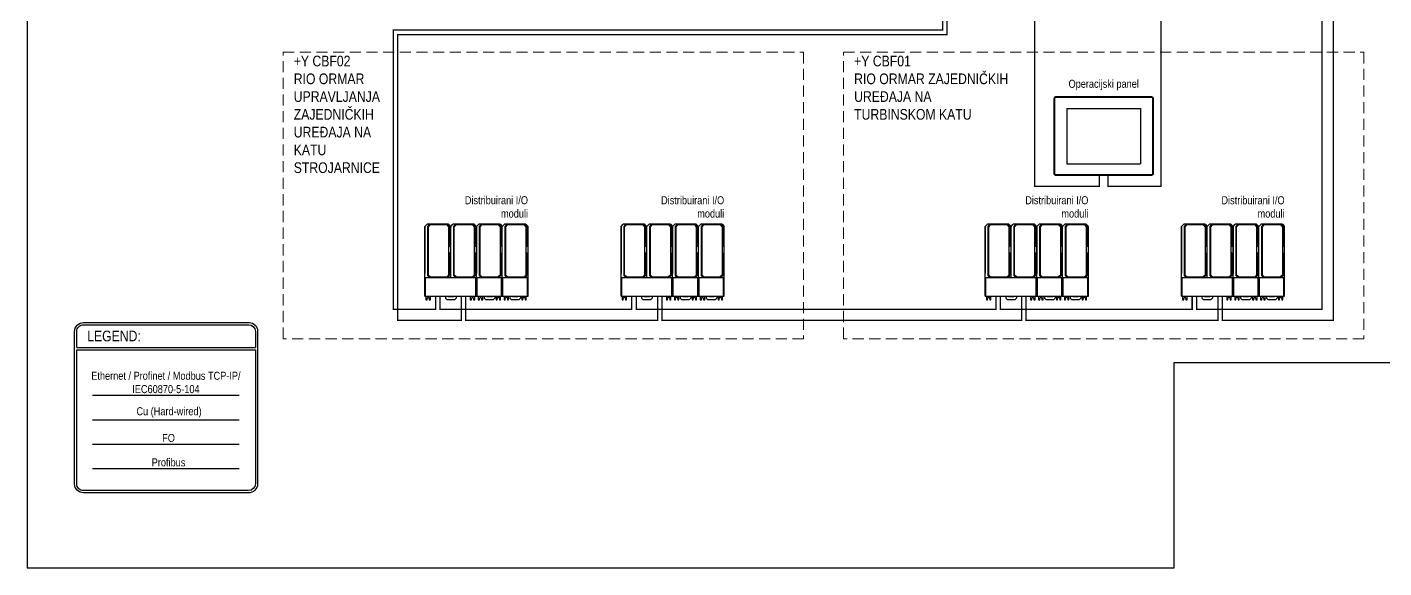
# Model space of a CAD drawing. Header units: inches. Extents: x 67248 to 85686, y -40174 to -31152.
# Drawn here: x 81006 to 84058, y -35013 to -33796 of the extents above; entities that cross this region are included whole.
import ezdxf

# ---------------------------------------------------------------- set-up
doc = ezdxf.new("R2010")
doc.units = ezdxf.units.IN
doc.header["$MEASUREMENT"] = 0
doc.linetypes.add('HIDDEN', pattern=[0.375, 0.25, -0.125])
doc.layers.add('! NO PLOT !', color=7, linetype='Continuous', true_color=0xff75dd, plot=False)
doc.layers.add('SI-General', color=7, linetype='Continuous', lineweight=5)
for name, color, linetype, lineweight, true_color in [('SI-TOPOLOGY-Cu', 7, 'Continuous', 13, 0xef9206), ('SI-TOPOLOGY-Ethernet', 7, 'Continuous', 13, 0x3cf000), ('SI-TOPOLOGY-FO-mm', 7, 'Continuous', 13, 0xff4d4d), ('SI-TOPOLOGY-Profibus', 7, 'Continuous', 13, 0xf708af)]:
    doc.layers.add(name, color=color, linetype=linetype, lineweight=lineweight, true_color=true_color)
doc.styles.add('OPIS', font='ARIALN.TTF')

# ---------------------------------------------------------------- blocks, each defined once
blk = doc.blocks.new('LEGEND')
for p, q in [((5, -56.1), (406.6, -56.1)), ((5, -61.1), (406.6, -61.1))]:
    blk.add_line(p, q)
at = {"ltscale": 100}
blk.add_lwpolyline([(20, 0.1), (392.7, 0.1, -0.405988), (411.5, -18.8), (411.5, -363.2, -0.423349), (390.9, -383.2), (20, -383.2, -0.411694), (0, -363.2), (0, -19.9, -0.414214)], format="xyb", close=True, dxfattribs=at)
for points in [[(5, -56.1), (5, -19.9, -0.414214), (20, -4.9), (391.6, -4.9, -0.41295), (406.6, -19.9), (406.6, -56.1)], [(406.6, -61.1), (406.6, -363.2, -0.390218), (390.9, -378.2), (20, -378.2, -0.429818), (5, -363.2), (5, -61.1)]]:
    blk.add_lwpolyline(points, format="xyb", dxfattribs=at)
at = {"insert": (28.3, -18.2), "char_height": 20, "width": 300, "attachment_point": 1, "style": 'OPIS'}
blk.add_mtext('{\\fArial Narrow|b0|i0|c238|p34;\\H1.2x;LEGEND:}', dxfattribs=at)
blk = doc.blocks.new('S800 s TB840')
at = {"linetype": 'Continuous'}
for p, q in [((-58, 164), (-53, 169)), ((-58, 164), (-58, 58)), ((-58, 7), (-58, 164)), ((-5, 169), (-53, 169)), ((-47.4, 169), (-52, 164.4)), ((-52, 164.4), (-52, 53.6)), ((-50, 163.6), (-46, 167.6)), ((-50, 54.4), (-50, 163.6)), ((-46, 167.6), (-46, 169)), ((-9, 167.6), (-46, 167.6)), ((-9, 169), (-9, 167.6)), ((-9, 167.6), (-5, 163.6)), ((-3, 164.4), (-7.6, 169)), ((-5, 169), (0, 164)), ((-5, 163.6), (-5, 117.2)), ((-3, 118.9), (-3, 164.4)), ((0, 164), (5, 169)), ((0, 49), (0, 164)), ((0, 49), (0, 164)), ((53, 169), (5, 169)), ((10.6, 169), (6, 164.4)), ((6, 164.4), (6, 53.6)), ((8, 163.6), (12, 167.6)), ((8, 54.4), (8, 163.6)), ((12, 167.6), (12, 169)), ((49, 167.6), (12, 167.6)), ((49, 169), (49, 167.6)), ((49, 167.6), (53, 163.6)), ((55, 164.4), (50.4, 169)), ((53, 169), (58, 164)), ((53, 163.6), (53, 117.2)), ((55, 118.9), (55, 164.4)), ((58, 164), (63, 169)), ((58, 164), (58, 58)), ((58, 7), (58, 164)), ((58, 7), (58, 164)), ((58, 7), (58, 164)), ((111, 169), (63, 169)), ((68.6, 169), (64, 164.4)), ((64, 164.4), (64, 53.6)), ((66, 163.6), (70, 167.6)), ((66, 54.4), (66, 163.6)), ((70, 167.6), (70, 169)), ((107, 167.6), (70, 167.6)), ((107, 169), (107, 167.6)), ((107, 167.6), (111, 163.6)), ((113, 164.4), (108.4, 169)), ((111, 169), (116, 164)), ((111, 163.6), (111, 117.2)), ((113, 118.9), (113, 164.4)), ((116, 164), (121, 169)), ((116, 7), (116, 164)), ((116, 7), (116, 164)), ((169, 169), (121, 169)), ((126.6, 169), (122, 164.4)), ((122, 164.4), (122, 53.6)), ((124, 163.6), (128, 167.6)), ((124, 54.4), (124, 163.6)), ((128, 167.6), (128, 169)), ((165, 167.6), (128, 167.6)), ((165, 169), (165, 167.6)), ((165, 167.6), (169, 163.6)), ((171, 164.4), (166.4, 169)), ((169, 169), (174, 164)), ((169, 163.6), (169, 117.2)), ((171, 118.9), (171, 164.4)), ((174, 7), (174, 164)), ((174, 7), (174, 164)), ((-5, 124), (-3, 124)), ((53, 124), (55, 124)), ((111, 124), (113, 124)), ((169, 124), (171, 124)), ((-5, 117.2), (-5, 54.4)), ((-3, 105), (-5, 105)), ((0, 118.5), (-3, 118.9)), ((-3, 53.6), (-3, 105)), ((53, 117.2), (53, 54.4)), ((55, 105), (53, 105)), ((58, 118.5), (55, 118.9)), ((55, 53.6), (55, 105)), ((111, 117.2), (111, 54.4)), ((113, 105), (111, 105)), ((116, 118.5), (113, 118.9)), ((113, 53.6), (113, 105)), ((169, 117.2), (169, 54.4)), ((171, 105), (169, 105)), ((174, 118.5), (171, 118.9)), ((171, 53.6), (171, 105)), ((-56.5, 49), (0, 49)), ((-56.5, 7), (-56.5, 49)), ((-52, 53.6), (-47.4, 49)), ((-46, 50.4), (-50, 54.4)), ((-46, 50.4), (-9, 50.4)), ((-46, 49), (-46, 50.4)), ((-5, 54.4), (-9, 50.4)), ((-9, 50.4), (-9, 49)), ((-7.6, 49), (-3, 53.6)), ((0, 49), (56.5, 49)), ((6, 53.6), (10.6, 49)), ((12, 50.4), (8, 54.4)), ((12, 50.4), (49, 50.4)), ((12, 49), (12, 50.4)), ((53, 54.4), (49, 50.4)), ((49, 50.4), (49, 49)), ((50.4, 49), (55, 53.6)), ((56.5, 7), (56.5, 49)), ((59.5, 49), (114.5, 49)), ((59.5, 7), (59.5, 49)), ((64, 53.6), (68.6, 49)), ((70, 50.4), (66, 54.4)), ((70, 50.4), (107, 50.4)), ((70, 49), (70, 50.4)), ((111, 54.4), (107, 50.4)), ((107, 50.4), (107, 49)), ((108.4, 49), (113, 53.6)), ((114.5, 7), (114.5, 49)), ((117.5, 49), (172.5, 49)), ((117.5, 7), (117.5, 49)), ((122, 53.6), (126.6, 49)), ((128, 50.4), (124, 54.4)), ((128, 50.4), (165, 50.4)), ((128, 49), (128, 50.4)), ((169, 54.4), (165, 50.4)), ((165, 50.4), (165, 49)), ((166.4, 49), (171, 53.6)), ((172.5, 7), (172.5, 49)), ((-58, 7), (0, 7)), ((-55.5, 7), (-55.5, -1)), ((-53, -1), (-53, 2)), ((-48, 2), (-48, -1)), ((-45.5, -1), (-45.5, 7)), ((-12, 7), (-12, 3)), ((-12, 3), (-9, 0)), ((-9, 0), (9, 0)), ((-6, 7), (-6, 5.5)), ((6, 5.5), (-6, 5.5)), ((0, 7), (58, 7)), ((6, 7), (6, 5.5)), ((12, 3), (9, 0)), ((12, 7), (12, 3)), ((44, 7), (44, -1)), ((46.5, -1), (46.5, 2)), ((51.5, 2), (51.5, -1)), ((54, -1), (54, 7)), ((58, 7), (116, 7)), ((62, 7), (62, -1)), ((64.5, -1), (64.5, 2)), ((69.5, 2), (69.5, -1)), ((72, -1), (72, 7)), ((75, 7), (75, 3)), ((75, 3), (78, 0)), ((78, 0), (96, 0)), ((81, 7), (81, 5.5)), ((93, 5.5), (81, 5.5)), ((93, 7), (93, 5.5)), ((99, 3), (96, 0)), ((99, 7), (99, 3)), ((102, 7), (102, -1)), ((104.5, -1), (104.5, 2)), ((109.5, 2), (109.5, -1)), ((112, -1), (112, 7)), ((116, 7), (174, 7)), ((120, 7), (120, -1)), ((122.5, -1), (122.5, 2)), ((127.5, 2), (127.5, -1)), ((130, -1), (130, 7)), ((133, 7), (133, 3)), ((133, 3), (136, 0)), ((136, 0), (154, 0)), ((139, 7), (139, 5.5)), ((151, 5.5), (139, 5.5)), ((151, 7), (151, 5.5)), ((157, 3), (154, 0)), ((157, 7), (157, 3)), ((160, 7), (160, -1)), ((162.5, -1), (162.5, 2)), ((167.5, 2), (167.5, -1)), ((170, -1), (170, 7)), ((-55.5, -1), (-53, -1)), ((-48, -1), (-45.5, -1)), ((44, -1), (46.5, -1)), ((51.5, -1), (54, -1)), ((62, -1), (64.5, -1)), ((69.5, -1), (72, -1)), ((102, -1), (104.5, -1)), ((109.5, -1), (112, -1)), ((120, -1), (122.5, -1)), ((127.5, -1), (130, -1)), ((160, -1), (162.5, -1)), ((167.5, -1), (170, -1))]:
    blk.add_line(p, q, dxfattribs=at)
for centre in [(-50.5, 2), (49, 2), (67, 2), (107, 2), (125, 2), (165, 2)]:
    blk.add_arc(centre, 2.5, 0, 180, dxfattribs=at)
blk = doc.blocks.new('block 1375')
at = {"color": 7, "lineweight": 15}
blk.add_lwpolyline([(347.9, 532.6), (347.9, 277.6)], dxfattribs=at)
blk = doc.blocks.new('block 1376')
at = {"color": 7, "lineweight": 15}
blk.add_lwpolyline([(684.9, 277.6), (684.9, 532.6)], dxfattribs=at)
blk = doc.blocks.new('block 1377')
at = {"color": 7, "lineweight": 15}
blk.add_lwpolyline([(350.9, 532.6), (350.9, 277.6)], dxfattribs=at)
blk = doc.blocks.new('block 1378')
at = {"color": 7, "lineweight": 15}
blk.add_lwpolyline([(681.9, 277.6), (681.9, 532.6)], dxfattribs=at)
blk = doc.blocks.new('block 1379')
at = {"color": 7, "lineweight": 15}
blk.add_lwpolyline([(681.7, 277.7), (681.7, 532.4)], dxfattribs=at)
blk = doc.blocks.new('block 1380')
at = {"color": 7, "lineweight": 15}
blk.add_lwpolyline([(351, 532.4), (351, 277.7)], dxfattribs=at)
blk = doc.blocks.new('block 1381')
at = {"color": 7, "lineweight": 25}
blk.add_lwpolyline([(640.9, 498.8), (640.9, 311.3)], dxfattribs=at)
blk = doc.blocks.new('block 1382')
at = {"color": 7, "lineweight": 25}
blk.add_lwpolyline([(391.9, 498.8), (391.9, 311.3)], dxfattribs=at)
blk = doc.blocks.new('block 1387')
at = {"color": 7, "lineweight": 15}
blk.add_lwpolyline([(353.9, 271.6), (678.9, 271.6)], dxfattribs=at)
blk = doc.blocks.new('block 1388')
at = {"color": 7, "lineweight": 15}
blk.add_lwpolyline([(353.9, 274.6), (678.9, 274.6)], dxfattribs=at)
blk = doc.blocks.new('block 1389')
at = {"color": 7, "lineweight": 15}
blk.add_lwpolyline([(354, 274.7), (678.7, 274.7)], dxfattribs=at)
blk = doc.blocks.new('block 1527')
at = {"color": 7, "lineweight": 25}
blk.add_lwpolyline([(391.9, 311.3), (640.9, 311.3)], dxfattribs=at)
blk = doc.blocks.new('block 1528')
at = {"color": 7, "lineweight": 15}
blk.add_open_spline([(347.9, 277.6), (347.9, 274.2), (350.6, 271.6), (353.9, 271.6)], degree=3, dxfattribs=at)
blk = doc.blocks.new('block 1529')
at = {"color": 7, "lineweight": 15}
blk.add_open_spline([(350.9, 277.6), (350.9, 275.9), (352.2, 274.6), (353.9, 274.6)], degree=3, dxfattribs=at)
blk = doc.blocks.new('block 1530')
at = {"color": 7, "lineweight": 15}
blk.add_lwpolyline([(351, 277.7), (351, 277.4)], dxfattribs=at)
blk = doc.blocks.new('block 1531')
at = {"color": 7, "lineweight": 15}
blk.add_lwpolyline([(351, 277.4), (351.1, 277.1)], dxfattribs=at)
blk = doc.blocks.new('block 1532')
at = {"color": 7, "lineweight": 15}
blk.add_lwpolyline([(351.1, 277.1), (351.3, 276.5)], dxfattribs=at)
blk = doc.blocks.new('block 1533')
at = {"color": 7, "lineweight": 15}
blk.add_lwpolyline([(351.3, 276.5), (351.5, 276.1)], dxfattribs=at)
blk = doc.blocks.new('block 1534')
at = {"color": 7, "lineweight": 15}
blk.add_lwpolyline([(351.5, 276.1), (351.7, 275.8)], dxfattribs=at)
blk = doc.blocks.new('block 1535')
at = {"color": 7, "lineweight": 15}
blk.add_lwpolyline([(351.7, 275.8), (351.9, 275.6)], dxfattribs=at)
blk = doc.blocks.new('block 1536')
at = {"color": 7, "lineweight": 15}
blk.add_lwpolyline([(351.9, 275.6), (352.1, 275.4)], dxfattribs=at)
blk = doc.blocks.new('block 1537')
at = {"color": 7, "lineweight": 15}
blk.add_lwpolyline([(352.1, 275.4), (352.3, 275.2)], dxfattribs=at)
blk = doc.blocks.new('block 1538')
at = {"color": 7, "lineweight": 15}
blk.add_lwpolyline([(352.3, 275.2), (352.6, 275.1)], dxfattribs=at)
blk = doc.blocks.new('block 1539')
at = {"color": 7, "lineweight": 15}
blk.add_lwpolyline([(352.6, 275.1), (352.9, 275)], dxfattribs=at)
blk = doc.blocks.new('block 1540')
at = {"color": 7, "lineweight": 15}
blk.add_lwpolyline([(352.9, 275), (353.1, 274.9)], dxfattribs=at)
blk = doc.blocks.new('block 1541')
at = {"color": 7, "lineweight": 15}
blk.add_lwpolyline([(353.1, 274.9), (353.4, 274.8)], dxfattribs=at)
blk = doc.blocks.new('block 1542')
at = {"color": 7, "lineweight": 15}
blk.add_lwpolyline([(353.4, 274.8), (353.7, 274.7)], dxfattribs=at)
blk = doc.blocks.new('block 1543')
at = {"color": 7, "lineweight": 15}
blk.add_lwpolyline([(353.7, 274.7), (354, 274.7)], dxfattribs=at)
blk = doc.blocks.new('block 1571')
at = {"color": 7, "lineweight": 15}
blk.add_open_spline([(678.9, 271.6), (682.2, 271.6), (684.9, 274.2), (684.9, 277.6)], degree=3, dxfattribs=at)
blk = doc.blocks.new('block 1572')
at = {"color": 7, "lineweight": 15}
blk.add_open_spline([(678.9, 274.6), (680.5, 274.6), (681.9, 275.9), (681.9, 277.6)], degree=3, dxfattribs=at)
blk = doc.blocks.new('block 1573')
at = {"color": 7, "lineweight": 15}
blk.add_lwpolyline([(681.2, 276.1), (681.5, 276.5)], dxfattribs=at)
blk = doc.blocks.new('block 1574')
at = {"color": 7, "lineweight": 15}
blk.add_lwpolyline([(681.5, 276.5), (681.7, 277.1)], dxfattribs=at)
blk = doc.blocks.new('block 1575')
at = {"color": 7, "lineweight": 15}
blk.add_lwpolyline([(681.7, 277.1), (681.7, 277.4)], dxfattribs=at)
blk = doc.blocks.new('block 1576')
at = {"color": 7, "lineweight": 15}
blk.add_lwpolyline([(681.7, 277.4), (681.7, 277.7)], dxfattribs=at)
blk = doc.blocks.new('block 1577')
at = {"color": 7, "lineweight": 15}
blk.add_lwpolyline([(678.7, 274.7), (679, 274.7)], dxfattribs=at)
blk = doc.blocks.new('block 1578')
at = {"color": 7, "lineweight": 15}
blk.add_lwpolyline([(679, 274.7), (679.3, 274.8)], dxfattribs=at)
blk = doc.blocks.new('block 1579')
at = {"color": 7, "lineweight": 15}
blk.add_lwpolyline([(679.3, 274.8), (679.6, 274.9)], dxfattribs=at)
blk = doc.blocks.new('block 1580')
at = {"color": 7, "lineweight": 15}
blk.add_lwpolyline([(679.6, 274.9), (679.9, 275)], dxfattribs=at)
blk = doc.blocks.new('block 1581')
at = {"color": 7, "lineweight": 15}
blk.add_lwpolyline([(679.9, 275), (680.1, 275.1)], dxfattribs=at)
blk = doc.blocks.new('block 1582')
at = {"color": 7, "lineweight": 15}
blk.add_lwpolyline([(680.1, 275.1), (680.4, 275.2)], dxfattribs=at)
blk = doc.blocks.new('block 1583')
at = {"color": 7, "lineweight": 15}
blk.add_lwpolyline([(680.4, 275.2), (680.6, 275.4)], dxfattribs=at)
blk = doc.blocks.new('block 1584')
at = {"color": 7, "lineweight": 15}
blk.add_lwpolyline([(680.6, 275.4), (680.8, 275.6)], dxfattribs=at)
blk = doc.blocks.new('block 1585')
at = {"color": 7, "lineweight": 15}
blk.add_lwpolyline([(680.8, 275.6), (681, 275.8)], dxfattribs=at)
blk = doc.blocks.new('block 1586')
at = {"color": 7, "lineweight": 15}
blk.add_lwpolyline([(681, 275.8), (681.2, 276.1)], dxfattribs=at)
blk = doc.blocks.new('block 1661')
at = {"color": 7, "lineweight": 15}
blk.add_lwpolyline([(678.9, 538.6), (353.9, 538.6)], dxfattribs=at)
blk = doc.blocks.new('block 1662')
at = {"color": 7, "lineweight": 15}
blk.add_lwpolyline([(678.9, 535.6), (353.9, 535.6)], dxfattribs=at)
blk = doc.blocks.new('block 1663')
at = {"color": 7, "lineweight": 15}
blk.add_lwpolyline([(678.7, 535.4), (354, 535.4)], dxfattribs=at)
blk = doc.blocks.new('block 1664')
at = {"color": 7, "lineweight": 25}
blk.add_lwpolyline([(391.9, 498.8), (640.9, 498.8)], dxfattribs=at)
blk = doc.blocks.new('block 1665')
at = {"color": 7, "lineweight": 15}
blk.add_lwpolyline([(392.5, 497.9), (392.4, 497.7)], dxfattribs=at)
blk = doc.blocks.new('block 1666')
at = {"color": 7, "lineweight": 15}
blk.add_lwpolyline([(392.4, 497.5), (392.4, 497.3)], dxfattribs=at)
blk = doc.blocks.new('block 1667')
at = {"color": 7, "lineweight": 15}
blk.add_lwpolyline([(392.4, 497.7), (392.4, 497.5)], dxfattribs=at)
blk = doc.blocks.new('block 1668')
at = {"color": 7, "lineweight": 15}
blk.add_lwpolyline([(393.4, 498.3), (393.2, 498.3)], dxfattribs=at)
blk = doc.blocks.new('block 1669')
at = {"color": 7, "lineweight": 15}
blk.add_lwpolyline([(392.7, 498), (392.5, 497.9)], dxfattribs=at)
blk = doc.blocks.new('block 1670')
at = {"color": 7, "lineweight": 15}
blk.add_lwpolyline([(392.8, 498.1), (392.7, 498)], dxfattribs=at)
blk = doc.blocks.new('block 1671')
at = {"color": 7, "lineweight": 15}
blk.add_lwpolyline([(393, 498.2), (392.8, 498.1)], dxfattribs=at)
blk = doc.blocks.new('block 1672')
at = {"color": 7, "lineweight": 15}
blk.add_lwpolyline([(393.2, 498.3), (393, 498.2)], dxfattribs=at)
blk = doc.blocks.new('block 1673')
at = {"color": 7, "lineweight": 15}
blk.add_open_spline([(353.9, 538.6), (350.6, 538.6), (347.9, 535.9), (347.9, 532.6)], degree=3, dxfattribs=at)
blk = doc.blocks.new('block 1674')
at = {"color": 7, "lineweight": 15}
blk.add_open_spline([(353.9, 535.6), (352.2, 535.6), (350.9, 534.2), (350.9, 532.6)], degree=3, dxfattribs=at)
blk = doc.blocks.new('block 1675')
at = {"color": 7, "lineweight": 15}
blk.add_lwpolyline([(354, 535.4), (353.7, 535.4)], dxfattribs=at)
blk = doc.blocks.new('block 1676')
at = {"color": 7, "lineweight": 15}
blk.add_lwpolyline([(353.7, 535.4), (353.4, 535.3)], dxfattribs=at)
blk = doc.blocks.new('block 1677')
at = {"color": 7, "lineweight": 15}
blk.add_lwpolyline([(353.4, 535.3), (353.1, 535.3)], dxfattribs=at)
blk = doc.blocks.new('block 1678')
at = {"color": 7, "lineweight": 15}
blk.add_lwpolyline([(353.1, 535.3), (352.9, 535.2)], dxfattribs=at)
blk = doc.blocks.new('block 1679')
at = {"color": 7, "lineweight": 15}
blk.add_lwpolyline([(352.9, 535.2), (352.6, 535)], dxfattribs=at)
blk = doc.blocks.new('block 1680')
at = {"color": 7, "lineweight": 15}
blk.add_lwpolyline([(352.6, 535), (352.3, 534.9)], dxfattribs=at)
blk = doc.blocks.new('block 1681')
at = {"color": 7, "lineweight": 15}
blk.add_lwpolyline([(352.3, 534.9), (352.1, 534.7)], dxfattribs=at)
blk = doc.blocks.new('block 1682')
at = {"color": 7, "lineweight": 15}
blk.add_lwpolyline([(352.1, 534.7), (351.9, 534.5)], dxfattribs=at)
blk = doc.blocks.new('block 1683')
at = {"color": 7, "lineweight": 15}
blk.add_lwpolyline([(351.9, 534.5), (351.7, 534.3)], dxfattribs=at)
blk = doc.blocks.new('block 1684')
at = {"color": 7, "lineweight": 15}
blk.add_lwpolyline([(351.7, 534.3), (351.5, 534.1)], dxfattribs=at)
blk = doc.blocks.new('block 1685')
at = {"color": 7, "lineweight": 15}
blk.add_lwpolyline([(351.5, 534.1), (351.3, 533.6)], dxfattribs=at)
blk = doc.blocks.new('block 1686')
at = {"color": 7, "lineweight": 15}
blk.add_lwpolyline([(351.3, 533.6), (351.1, 533)], dxfattribs=at)
blk = doc.blocks.new('block 1687')
at = {"color": 7, "lineweight": 15}
blk.add_lwpolyline([(351.1, 533), (351, 532.7)], dxfattribs=at)
blk = doc.blocks.new('block 1688')
at = {"color": 7, "lineweight": 15}
blk.add_lwpolyline([(351, 532.7), (351, 532.4)], dxfattribs=at)
blk = doc.blocks.new('block 2511')
at = {"color": 7, "lineweight": 15}
blk.add_open_spline([(684.9, 532.6), (684.9, 535.9), (682.2, 538.6), (678.9, 538.6)], degree=3, dxfattribs=at)
blk = doc.blocks.new('block 2512')
at = {"color": 7, "lineweight": 15}
blk.add_open_spline([(681.9, 532.6), (681.9, 534.2), (680.5, 535.6), (678.9, 535.6)], degree=3, dxfattribs=at)
blk = doc.blocks.new('block 2513')
at = {"color": 7, "lineweight": 15}
blk.add_lwpolyline([(681.7, 532.4), (681.7, 532.7)], dxfattribs=at)
blk = doc.blocks.new('block 2514')
at = {"color": 7, "lineweight": 15}
blk.add_lwpolyline([(681.7, 532.7), (681.7, 533)], dxfattribs=at)
blk = doc.blocks.new('block 2515')
at = {"color": 7, "lineweight": 15}
blk.add_lwpolyline([(681.7, 533), (681.5, 533.6)], dxfattribs=at)
blk = doc.blocks.new('block 2516')
at = {"color": 7, "lineweight": 15}
blk.add_lwpolyline([(681.5, 533.6), (681.2, 534.1)], dxfattribs=at)
blk = doc.blocks.new('block 2517')
at = {"color": 7, "lineweight": 15}
blk.add_lwpolyline([(681.2, 534.1), (681, 534.3)], dxfattribs=at)
blk = doc.blocks.new('block 2518')
at = {"color": 7, "lineweight": 15}
blk.add_lwpolyline([(681, 534.3), (680.8, 534.5)], dxfattribs=at)
blk = doc.blocks.new('block 2519')
at = {"color": 7, "lineweight": 15}
blk.add_lwpolyline([(680.8, 534.5), (680.6, 534.7)], dxfattribs=at)
blk = doc.blocks.new('block 2520')
at = {"color": 7, "lineweight": 15}
blk.add_lwpolyline([(680.6, 534.7), (680.4, 534.9)], dxfattribs=at)
blk = doc.blocks.new('block 2521')
at = {"color": 7, "lineweight": 15}
blk.add_lwpolyline([(680.4, 534.9), (680.1, 535)], dxfattribs=at)
blk = doc.blocks.new('block 2522')
at = {"color": 7, "lineweight": 15}
blk.add_lwpolyline([(680.1, 535), (679.9, 535.2)], dxfattribs=at)
blk = doc.blocks.new('block 2523')
at = {"color": 7, "lineweight": 15}
blk.add_lwpolyline([(679.9, 535.2), (679.6, 535.3)], dxfattribs=at)
blk = doc.blocks.new('block 2524')
at = {"color": 7, "lineweight": 15}
blk.add_lwpolyline([(679.6, 535.3), (679.3, 535.3)], dxfattribs=at)
blk = doc.blocks.new('block 2525')
at = {"color": 7, "lineweight": 15}
blk.add_lwpolyline([(679.3, 535.3), (679, 535.4)], dxfattribs=at)
blk = doc.blocks.new('block 2526')
at = {"color": 7, "lineweight": 15}
blk.add_lwpolyline([(679, 535.4), (678.7, 535.4)], dxfattribs=at)
blk = doc.blocks.new('OPPAN_ABB')
at = {"xscale": 0.6650611107863194, "yscale": 0.6650611107863194, "zscale": 0.6650611107863194}
for name in ['block 1673', 'block 1375', 'block 1674', 'block 1377', 'block 1687', 'block 1688', 'block 1380', 'block 1686', 'block 1685', 'block 1684', 'block 1683', 'block 1682', 'block 1681', 'block 1680', 'block 1679', 'block 1678', 'block 1677', 'block 1676', 'block 1675', 'block 1661', 'block 1662', 'block 1663', 'block 1382', 'block 1664', 'block 1666', 'block 1669', 'block 1665', 'block 1667', 'block 1670', 'block 1671', 'block 1672', 'block 1668', 'block 1381', 'block 2526', 'block 2511', 'block 2512', 'block 2525', 'block 2524', 'block 2523', 'block 2522', 'block 2521', 'block 2520', 'block 2519', 'block 2518', 'block 2517', 'block 2516', 'block 2515', 'block 2514', 'block 2513', 'block 1379', 'block 1378', 'block 1376', 'block 1527', 'block 1528', 'block 1529', 'block 1530', 'block 1531', 'block 1532', 'block 1533', 'block 1534', 'block 1535', 'block 1536', 'block 1537', 'block 1538', 'block 1539', 'block 1540', 'block 1541', 'block 1542', 'block 1543', 'block 1388', 'block 1387', 'block 1389', 'block 1577', 'block 1571', 'block 1572', 'block 1578', 'block 1579', 'block 1580', 'block 1581', 'block 1582', 'block 1583', 'block 1584', 'block 1585', 'block 1586', 'block 1573', 'block 1574', 'block 1575', 'block 1576']:
    blk.add_blockref(name, (-343.4, -207), dxfattribs=at)

msp = doc.modelspace()

# ---------------------------------------------------------------- linework, layer by layer
at = {"layer": '! NO PLOT !'}
msp.add_lwpolyline([(81006, -35013), (83586, -35013), (83586, -34551), (85686, -34551), (85686, -31929), (81006, -31929), (81006, -35013)], dxfattribs=at)
at = {"layer": 'SI-General', "color": 0, "linetype": 'HIDDEN', "ltscale": 100}
for points in [[(81581.6, -33852.2), (82752.2, -33852.2), (82752.2, -34497.1), (81581.6, -34497.1)], [(82842, -33852.2), (84012.7, -33852.2), (84012.7, -34497.1), (82842, -34497.1)]]:
    msp.add_lwpolyline(points, close=True, dxfattribs=at)
at = {"layer": 'SI-TOPOLOGY-Cu', "const_width": 3}
msp.add_lwpolyline([(81152.8, -34679.8), (81483.5, -34679.8)], dxfattribs=at)
at = {"layer": 'SI-TOPOLOGY-Ethernet', "const_width": 3}
for points in [[(83272.5, -33649.2), (83272.5, -34154), (83417.4, -34154), (83417.4, -34129.8)], [(83437.4, -34129.8), (83437.4, -34154), (83556.2, -34154), (83556.2, -33649.2)], [(81152.8, -34624.8), (81483.5, -34624.8)]]:
    msp.add_lwpolyline(points, dxfattribs=at)
at = {"layer": 'SI-TOPOLOGY-FO-mm', "const_width": 3}
for points in [[(83064.9, -32869.4), (83064.9, -33802.4), (81829.5, -33802.4), (81829.5, -34431), (81924.6, -34431), (81924.6, -34401.6)], [(83694.4, -34401.6), (83694.4, -34456), (83943.6, -34456), (83943.6, -33268.3), (83848.8, -33268.3), (83848.8, -32869.4)], [(83205.8, -33213.9), (83205.8, -33268.3), (83074.9, -33268.3), (83074.9, -33812.4), (81839.5, -33812.4), (81839.5, -34456), (81982.6, -34456), (81982.6, -34401.6)], [(83636.4, -34401.6), (83636.4, -34431), (83918.6, -34431), (83918.6, -33243.3), (83535.9, -33243.3), (83535.9, -33213.9)], [(81934.6, -34401.6), (81934.6, -34431), (82365.9, -34431), (82365.9, -34401.6)], [(81992.6, -34401.6), (81992.6, -34456), (82423.9, -34456), (82423.9, -34401.6)], [(82375.9, -34401.6), (82375.9, -34431), (83185, -34431), (83185, -34401.6)], [(82433.9, -34401.6), (82433.9, -34456), (83243, -34456), (83243, -34401.6)], [(83195, -34401.6), (83195, -34431), (83626.4, -34431), (83626.4, -34401.6)], [(83253, -34401.6), (83253, -34456), (83684.4, -34456), (83684.4, -34401.6)], [(81152.8, -34734.8), (81483.5, -34734.8)]]:
    msp.add_lwpolyline(points, dxfattribs=at)
at = {"layer": 'SI-TOPOLOGY-Profibus', "const_width": 3}
msp.add_lwpolyline([(81152.8, -34789.8), (81483.5, -34789.8)], dxfattribs=at)

# ---------------------------------------------------------------- block references
for name, p in [('OPPAN_ABB', (83427.4, -34103.3)), ('S800 s TB840', (81958.6, -34408.6)), ('S800 s TB840', (82399.9, -34408.6)), ('S800 s TB840', (83219, -34408.6)), ('S800 s TB840', (83660.4, -34408.6))]:
    msp.add_blockref(name, p)
at = {"color": 0}
msp.add_blockref('LEGEND', (81112.7, -34460.8), dxfattribs=at)

# ---------------------------------------------------------------- texts
at = {"layer": 'SI-General', "color": 0, "style": 'OPIS'}
for s, insert, char_height, width, attachment_point in [('{\\C256;+Y CBF02^JRIO ORMAR UPRAVLJANJA ZAJEDNIČKIH UREĐAJA NA KATU STROJARNICE}', (81605.6, -33860), 24, 183.931, 1), ('{\\C256;+Y CBF01^JRIO ORMAR ZAJEDNIČKIH UREĐAJA NA TURBINSKOM KATU}', (82866.1, -33860), 24, 357.877, 1), ('{\\C256;Distribuirani I/O moduli}', (82132.5, -34176.4), 18, 165.26, 3), ('{\\C256;Distribuirani I/O moduli}', (82573.9, -34176.4), 18, 165.26, 3), ('{\\C256;Distribuirani I/O moduli}', (83393, -34176.4), 18, 165.26, 3), ('{\\C256;Distribuirani I/O moduli}', (83834.3, -34176.4), 18, 165.26, 3), ('{\\C256;Ethernet / Profinet / Modbus TCP-IP/\\P}IEC60870-5-104', (81318.1, -34619.8), 18, 342.222, 8), ('Cu (Hard-wired)', (81325.1, -34674.8), 18, 366.797, 8), ('FO', (81324, -34729.8), 18, 370.047, 8), ('Profibus', (81324, -34784.8), 18, 370.047, 8)]:
    msp.add_mtext(s, dxfattribs=dict(at, insert=insert, char_height=char_height, width=width, attachment_point=attachment_point))
at = {"layer": 'SI-General', "ltscale": 0.01, "insert": (83427.4, -33914.2), "char_height": 18, "width": 261.599, "attachment_point": 2, "style": 'OPIS'}
msp.add_mtext('Operacijski panel', dxfattribs=at)

doc.saveas('drawing.dxf')
